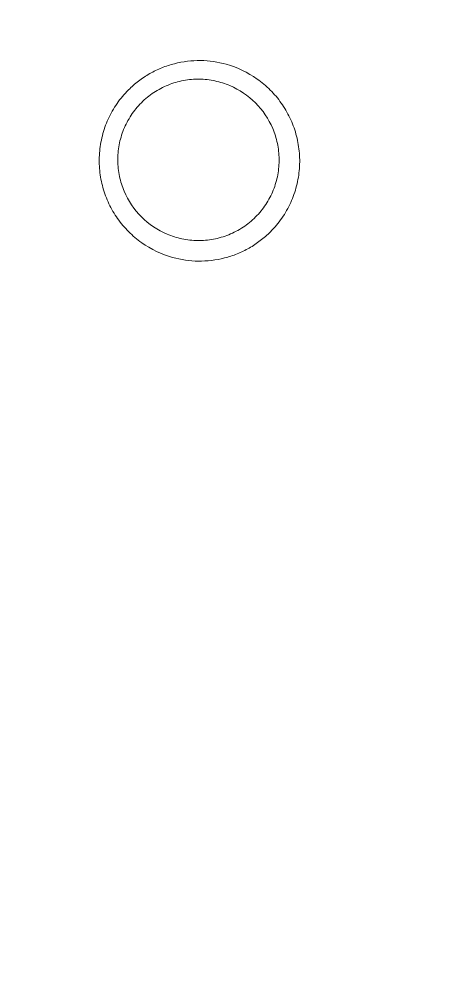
# Model space of a CAD drawing. Header units: metres. Extents: x -217 to -108, y -304 to -188.
# Drawn here: x -160.097 to -158.487, y -237.739 to -234.022 of the extents above; entities that cross this region are included whole.
import ezdxf

# ---------------------------------------------------------------- set-up
doc = ezdxf.new("R2010")
doc.units = ezdxf.units.M
for name, color, linetype, lineweight in [('A-FLOR', 192, 'Continuous', 9), ('A-WALL', 113, 'Continuous', 9), ('I-FURN', 30, 'Continuous', 9)]:
    doc.layers.add(name, color=color, linetype=linetype, lineweight=lineweight)

# ---------------------------------------------------------------- blocks, each defined once
blk = doc.blocks.new('Circular_Modern_Side_Chair_7281 - Curved_Chair-966655-Nivel 3')
at = {"layer": 'I-FURN'}
for points, knots in [([(-0.4302, 0.4422), (-0.4302, 0.451), (-0.4296, 0.4685), (-0.4261, 0.5032), (-0.4173, 0.5461), (-0.4001, 0.5955), (-0.3687, 0.6574), (-0.315, 0.7254), (-0.2235, 0.7937), (-0.1272, 0.8277), (-0.0381, 0.8353), (0.0288, 0.8296), (0.0939, 0.8126), (0.1554, 0.7847), (0.2116, 0.7463), (0.2608, 0.6985), (0.3011, 0.6424), (0.3312, 0.5797), (0.3467, 0.5234), (0.353, 0.4772), (0.354, 0.4539), (0.354, 0.4422)], [-1, -1, -1, -1, -0.979167, -0.958333, -0.916667, -0.875, -0.833333, -0.75, -0.666667, -0.555556, -0.5, -0.444444, -0.388889, -0.333333, -0.277778, -0.222222, -0.166667, -0.111111, -0.055556, -0.027778, 0, 0, 0, 0]), ([(0.2829, 0.4422), (0.2829, 0.4528), (0.2818, 0.4739), (0.2754, 0.5156), (0.2597, 0.566), (0.2294, 0.6212), (0.1891, 0.6689), (0.1408, 0.7075), (0.0682, 0.7453), (-0.0327, 0.7648), (-0.1335, 0.7453), (-0.2061, 0.7075), (-0.2545, 0.6689), (-0.2947, 0.6212), (-0.325, 0.5661), (-0.3408, 0.5156), (-0.3471, 0.4739), (-0.3482, 0.4528), (-0.3482, 0.4422)], [-1, -1, -1, -1, -0.96875, -0.9375, -0.875, -0.8125, -0.75, -0.6875, -0.625, -0.5, -0.375, -0.3125, -0.25, -0.1875, -0.125, -0.0625, -0.03125, 0, 0, 0, 0]), ([(0.354, 0.4422), (0.354, 0.4335), (0.3534, 0.416), (0.3499, 0.3812), (0.3412, 0.3384), (0.3239, 0.289), (0.2925, 0.227), (0.2389, 0.159), (0.1474, 0.0908), (0.0511, 0.0568), (-0.0381, 0.0492), (-0.1049, 0.0549), (-0.17, 0.0719), (-0.2316, 0.0998), (-0.2878, 0.1381), (-0.3369, 0.1859), (-0.3773, 0.242), (-0.4074, 0.3048), (-0.4229, 0.361), (-0.4292, 0.4073), (-0.4302, 0.4305), (-0.4302, 0.4422)], [-1, -1, -1, -1, -0.979167, -0.958333, -0.916667, -0.875, -0.833333, -0.75, -0.666667, -0.555556, -0.5, -0.444444, -0.388889, -0.333333, -0.277778, -0.222222, -0.166667, -0.111111, -0.055556, -0.027778, 0, 0, 0, 0]), ([(-0.3482, 0.4422), (-0.3482, 0.4316), (-0.3471, 0.4106), (-0.3408, 0.3688), (-0.325, 0.3184), (-0.2947, 0.2632), (-0.2545, 0.2155), (-0.2061, 0.1769), (-0.1335, 0.1392), (-0.0327, 0.1197), (0.0682, 0.1392), (0.1408, 0.1769), (0.1891, 0.2155), (0.2294, 0.2632), (0.2597, 0.3184), (0.2754, 0.3688), (0.2818, 0.4106), (0.2829, 0.4316), (0.2829, 0.4422)], [-1, -1, -1, -1, -0.96875, -0.9375, -0.875, -0.8125, -0.75, -0.6875, -0.625, -0.5, -0.375, -0.3125, -0.25, -0.1875, -0.125, -0.0625, -0.03125, 0, 0, 0, 0])]:
    blk.add_open_spline(points, degree=3, knots=knots, dxfattribs=at)

msp = doc.modelspace()

# ---------------------------------------------------------------- linework, layer by layer
at = {"layer": 'A-FLOR'}
for radius, start in [(2.7344, 127.7247), (1.8104, 112.8939)]:
    msp.add_arc((-160.1022, -239.1394), radius, start, 292.1612, dxfattribs=at)
at = {"layer": 'A-WALL'}
for start in [116.386, 122.9091]:
    msp.add_arc((-160.1022, -239.1394), 4.2724, start, 292.2113, dxfattribs=at)

# ---------------------------------------------------------------- block references
at = {"layer": 'I-FURN', "rotation": 135.0000000000001}
msp.add_blockref('Circular_Modern_Side_Chair_7281 - Curved_Chair-966655-Nivel 3', (-159.1059, -234.2357), dxfattribs=at)

doc.saveas('drawing.dxf')
